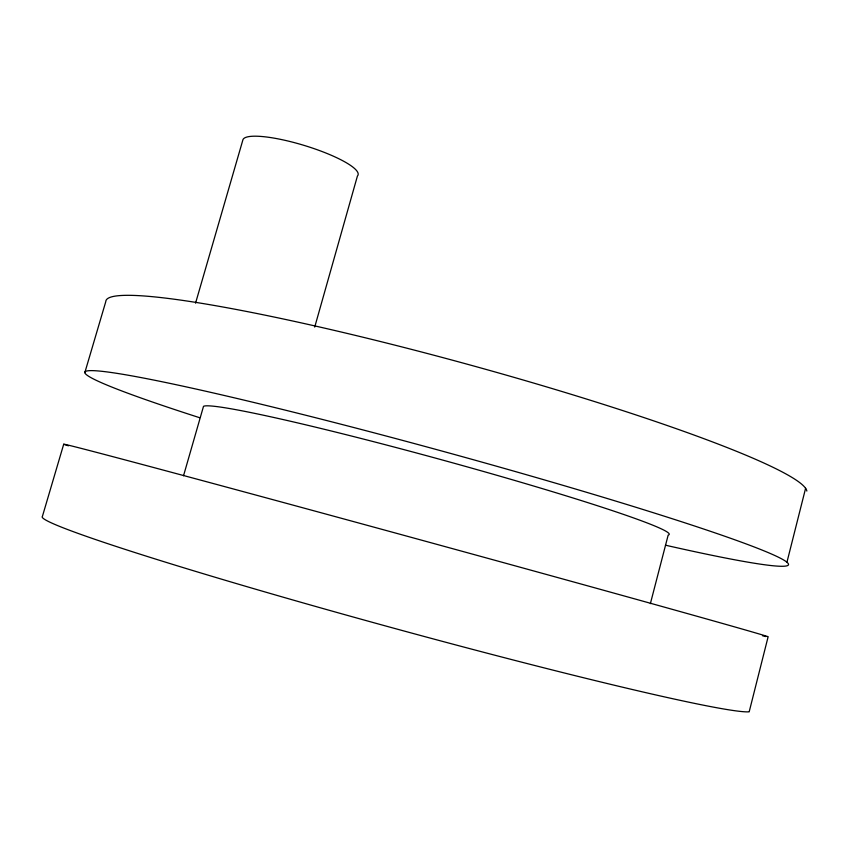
<?xml version="1.0" encoding="UTF-8"?>
<svg xmlns="http://www.w3.org/2000/svg" width="848" height="848" viewBox="0 0 848 848"><rect width="100%" height="100%" fill="white"/><g stroke="black" fill="none" stroke-linecap="round" stroke-linejoin="round"><path stroke-width="1.27" d="M786.955 562.192L805.6 488.31M650.374 603.659L668.171 535.099A241.659 11.883 15.3 0 0 454.835 463.432A241.659 11.883 15.3 0 0 203.509 406.33L183.528 475.77M314.714 327.084L357.421 176.034A60.197 12.561 16.9 0 0 307.644 146.503A60.197 12.561 16.9 0 0 242.984 139.581L195.549 303.171M63.706 444.235L42.4 516.421A367.799 14.734 15.3 0 0 369.399 621.499A367.799 14.734 15.3 0 0 749.187 711.811L768.15 636.689A366.294 1.855 15.3 0 0 368.636 525.707A366.294 1.855 15.3 0 0 68.444 445.804M84.832 372.622L105.788 301.602A363.315 34.227 15.3 0 1 453.86 360.57A363.315 34.227 15.3 0 1 806.84 491.056M199.63 417.704A364.799 18.179 15.3 0 1 186.687 386.985A364.799 18.179 15.3 0 1 694.459 525.961A364.799 18.179 15.3 0 1 665.457 545.19M765.818 636.562A366.294 1.855 15.3 0 1 762.511 635.756"/></g></svg>
